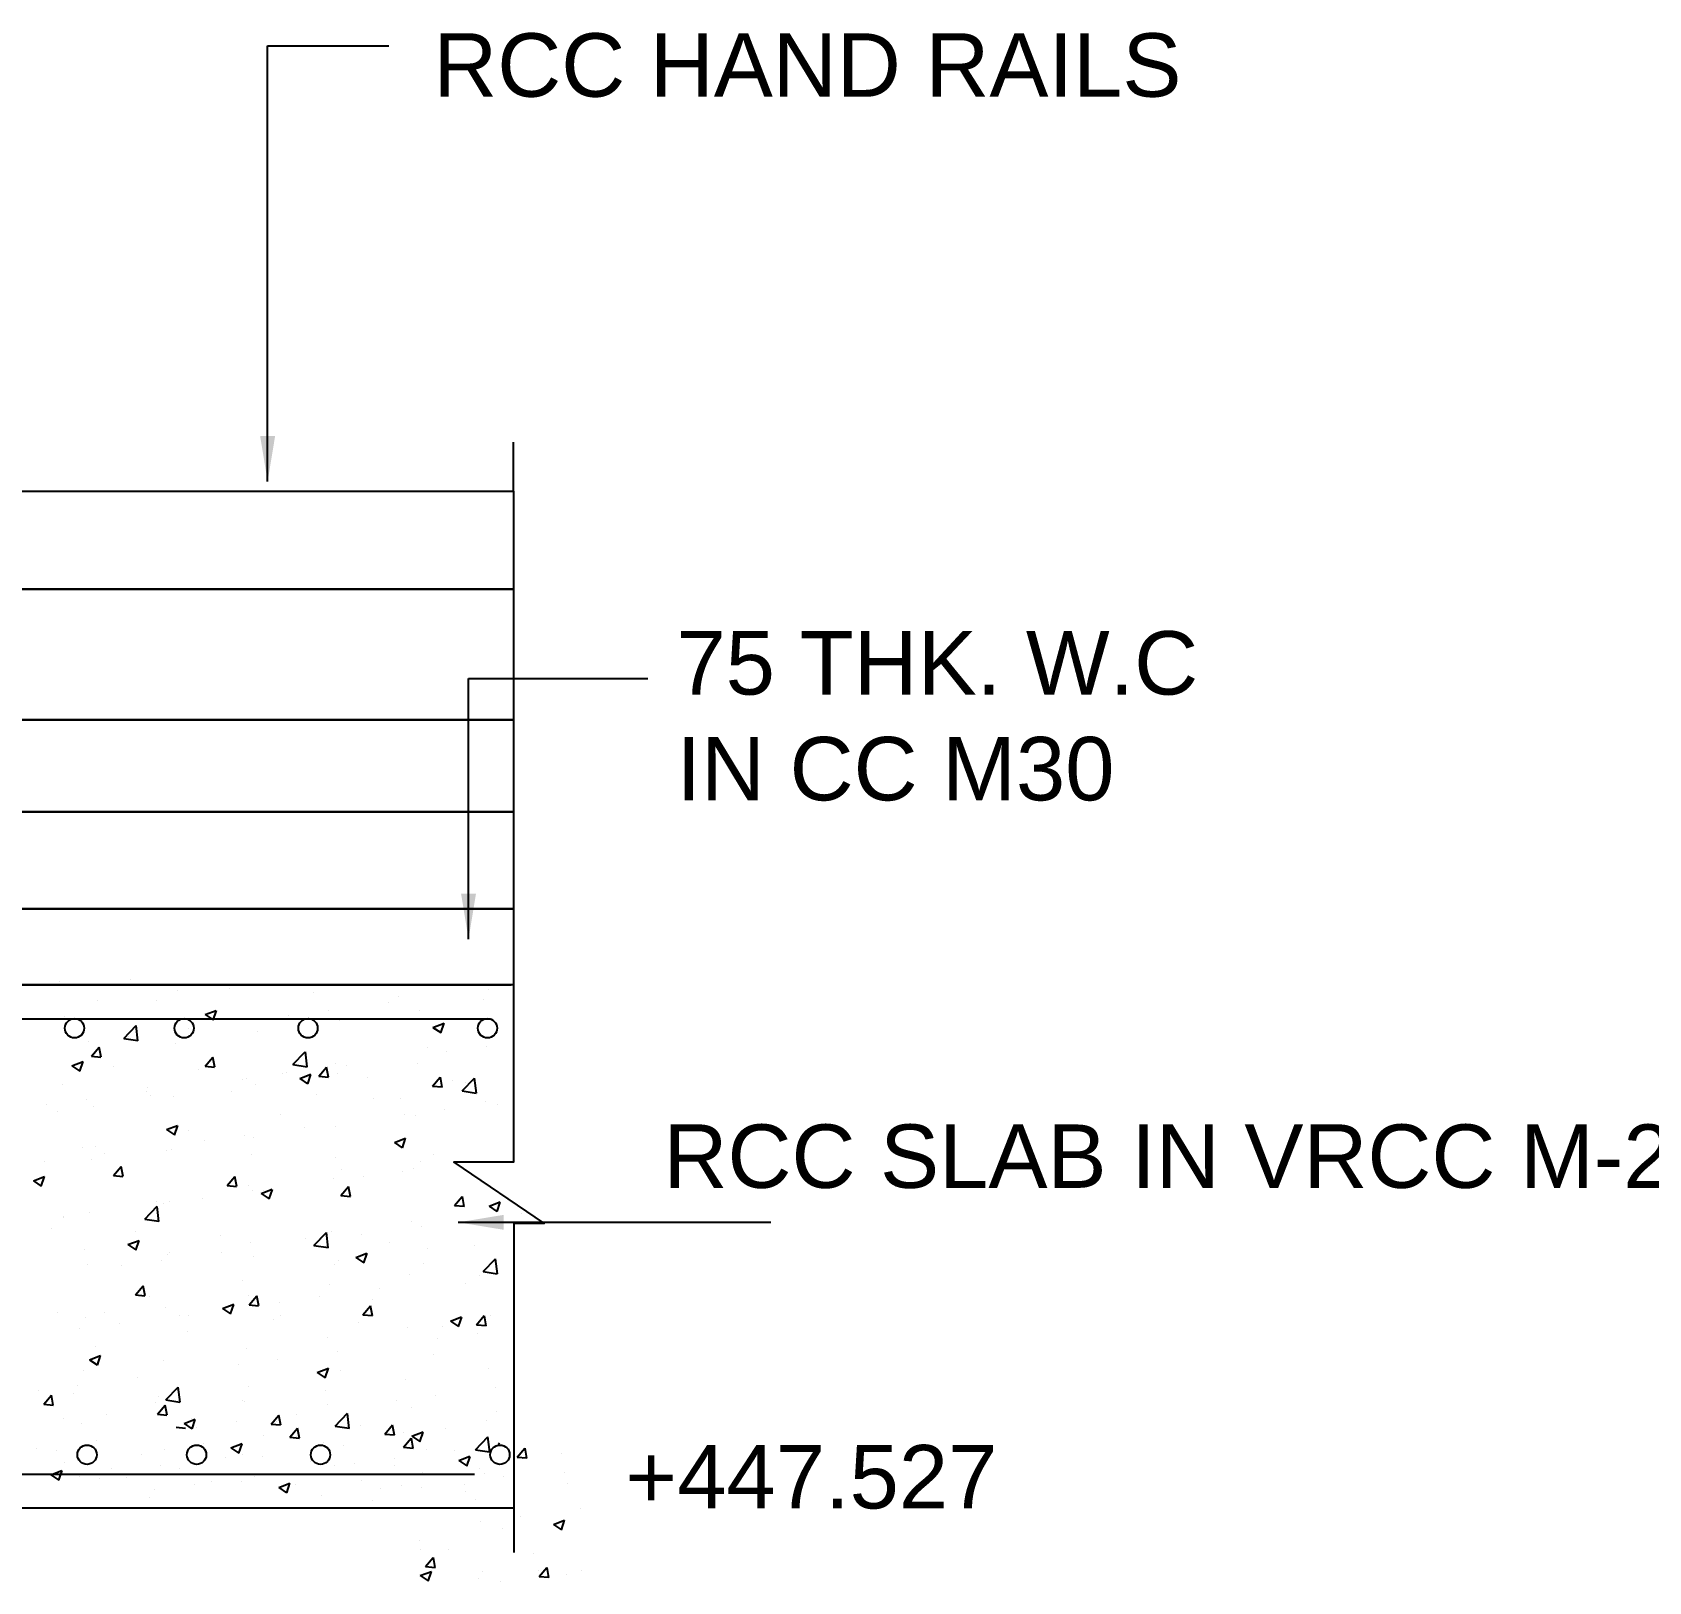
# Model space of a CAD drawing. Header units: metres. Extents: x 323 to 450, y 282 to 479.
# Drawn here: x 346.26 to 352.92, y 299.34 to 305.72 of the extents above; entities that cross this region are included whole.
import ezdxf

# ---------------------------------------------------------------- set-up
doc = ezdxf.new("R2010")
doc.units = ezdxf.units.M
doc.header["$MEASUREMENT"] = 0
for name, color, linetype in [('DIMENSION', 255, 'Continuous'), ('DRAWING', 7, 'Continuous'), ('HATCH', 7, 'Continuous'), ('TEXT', 255, 'Continuous')]:
    doc.layers.add(name, color=color, linetype=linetype)
doc.styles.get("Standard").update_dxf_attribs({"font": 'arial.ttf'})
doc.dimstyles.get("Standard").update_dxf_attribs({"dimtxt": 0.18, "dimasz": 0.1875, "dimexe": 0.18, "dimexo": 0.0625, "dimgap": 0.09, "dimtad": 0, "dimtih": 1, "dimtoh": 1, "dimdec": 4, "dimzin": 0, "dimdsep": 46, "dimtxsty": 'Standard', "dimcen": 0.09, "dimadec": 0, "dimazin": 0, "dimtfac": 1, "dimtdec": 4, "dimtofl": 0, "dimtmove": 0, "dimatfit": 3, "dimfxl": 1, "dimtolj": 1, "dimtzin": 0, "dimarcsym": 0})

msp = doc.modelspace()

# ---------------------------------------------------------------- linework, layer by layer
at = {"layer": 'DRAWING', "ltscale": 0.02}
for p, q in [((341.34036, 301.79917), (348.23063, 301.79917)), ((348.24249, 299.64389), (341.34036, 299.64389))]:
    msp.add_line(p, q, dxfattribs=at)
for points in [[(348.24113, 303.83359), (348.24113, 304.03525)], [(348.24113, 301.79917), (348.24113, 301.06918), (347.99523, 301.06918), (348.36769, 300.81747), (348.24249, 300.81747), (348.24249, 299.46184)], [(348.14646, 301.65883), (341.50046, 301.65883), (341.50046, 299.78373), (348.08061, 299.78373)]]:
    msp.add_lwpolyline(points, dxfattribs=at)
for points in [[(348.24113, 303.42939), (342.04282, 303.42939), (342.04282, 303.83359), (348.24113, 303.83359)], [(348.24113, 302.89134), (342.04282, 302.89134), (342.04282, 303.42939), (348.24113, 303.42939)], [(348.24113, 302.51249), (342.04282, 302.51249), (342.04282, 302.89134), (348.24113, 302.89134)], [(348.24113, 302.11244), (341.34086, 302.11244), (341.34086, 302.51249), (348.24113, 302.51249)], [(341.34036, 302.11244), (348.24113, 302.11244), (348.24113, 301.79917), (341.34036, 301.79917)]]:
    msp.add_lwpolyline(points, close=True, dxfattribs=at)
for centre in [(346.43183, 301.62121), (346.88357, 301.62121), (347.39395, 301.62121), (348.13346, 301.62121), (346.48337, 299.86441), (346.93512, 299.86441), (347.4455, 299.86441), (348.18501, 299.86441)]:
    msp.add_circle(centre, 0.0398, dxfattribs=at)
at = {"layer": 'HATCH', "ltscale": 0.02}
for p, q in [((346.37148, 301.8125), (346.37148, 301.8125)), ((346.66154, 301.82222), (346.66154, 301.82222)), ((346.72022, 301.79777), (346.72022, 301.79777)), ((346.85568, 301.77546), (346.85568, 301.77546)), ((347.06895, 301.78304), (347.06895, 301.78304)), ((347.1517, 301.79941), (347.1517, 301.79941)), ((347.41769, 301.7683), (347.41769, 301.7683)), ((348.13676, 301.7814), (348.13676, 301.7814)), ((346.5257, 301.73363), (346.5257, 301.73363)), ((346.77071, 301.73401), (346.77071, 301.73401)), ((347.72418, 301.72708), (347.72418, 301.72708)), ((347.76642, 301.75357), (347.76642, 301.75357)), ((348.11516, 301.73883), (348.11516, 301.73883)), ((346.38973, 301.66861), (346.38973, 301.66861)), ((346.63483, 301.57929), (346.68571, 301.63232)), ((346.69333, 301.56981), (346.68611, 301.63186)), ((346.97011, 301.67709), (347.01585, 301.69464)), ((346.97011, 301.67709), (347.0026, 301.65517)), ((347.003, 301.65468), (347.01625, 301.69416)), ((347.31322, 301.67298), (347.31322, 301.67298)), ((347.47676, 301.69451), (347.47676, 301.69451)), ((347.52246, 301.65296), (347.52246, 301.65296)), ((347.85243, 301.69478), (347.85243, 301.69478)), ((347.90895, 301.62477), (347.95469, 301.64232)), ((347.94185, 301.60236), (347.95509, 301.64184)), ((346.63483, 301.57929), (346.69293, 301.57028)), ((346.65322, 301.58609), (346.65322, 301.58609)), ((346.90064, 301.61866), (346.90064, 301.61866)), ((347.18704, 301.60696), (347.18704, 301.60696)), ((347.90895, 301.62477), (347.94145, 301.60285)), ((346.48968, 301.56456), (346.48968, 301.56456)), ((346.50167, 301.5055), (346.53317, 301.54303)), ((346.50167, 301.5055), (346.54072, 301.50209)), ((346.51776, 301.51616), (346.51776, 301.51616)), ((346.54112, 301.5016), (346.53357, 301.54255)), ((346.84773, 301.55798), (346.84773, 301.55798)), ((346.97025, 301.46451), (347.00174, 301.50204)), ((347.00969, 301.4606), (347.00214, 301.50155)), ((347.33203, 301.47116), (347.38292, 301.52419)), ((347.39054, 301.46168), (347.38332, 301.52372)), ((347.88669, 301.54041), (347.88669, 301.54041)), ((347.9649, 301.52374), (347.9649, 301.52374)), ((348.12844, 301.54527), (348.12844, 301.54527)), ((346.42121, 301.46638), (346.46695, 301.48394)), ((346.42121, 301.46638), (346.4537, 301.44446)), ((346.4541, 301.44398), (346.46735, 301.48345)), ((346.593, 301.46395), (346.593, 301.46395)), ((346.94174, 301.44921), (346.94174, 301.44921)), ((346.97025, 301.46451), (347.00929, 301.46109)), ((347.29047, 301.43448), (347.29047, 301.43448)), ((347.3049, 301.43685), (347.3049, 301.43685)), ((347.33203, 301.47116), (347.39014, 301.46215)), ((347.43882, 301.42351), (347.47031, 301.46105)), ((347.47826, 301.41961), (347.47071, 301.46056)), ((347.50571, 301.47502), (347.50571, 301.47502)), ((347.51451, 301.43549), (347.51451, 301.43549)), ((347.55232, 301.46942), (347.55232, 301.46942)), ((347.84449, 301.47731), (347.84449, 301.47731)), ((346.38201, 301.39093), (346.38201, 301.39093)), ((346.73074, 301.3762), (346.73074, 301.3762)), ((347.12473, 301.40962), (347.12473, 301.40962)), ((347.14136, 301.41532), (347.14136, 301.41532)), ((347.17909, 301.38949), (347.17909, 301.38949)), ((347.36005, 301.41406), (347.40579, 301.43162)), ((347.36005, 301.41406), (347.39255, 301.39214)), ((347.39295, 301.39166), (347.40619, 301.43113)), ((347.43882, 301.42351), (347.47786, 301.4201)), ((347.63921, 301.41974), (347.63921, 301.41974)), ((347.90739, 301.38252), (347.93888, 301.42005)), ((347.90739, 301.38252), (347.94644, 301.3791)), ((347.94683, 301.37861), (347.93928, 301.41956)), ((347.98794, 301.40501), (347.98794, 301.40501)), ((348.02924, 301.36303), (348.08012, 301.41606)), ((348.04323, 301.39697), (348.04323, 301.39697)), ((348.08774, 301.35355), (348.08053, 301.41559)), ((346.31782, 301.3069), (346.31782, 301.3069)), ((346.48136, 301.32843), (346.48136, 301.32843)), ((346.50981, 301.29869), (346.50981, 301.29869)), ((346.72878, 301.361), (346.72878, 301.361)), ((346.74374, 301.34422), (346.74374, 301.34422)), ((346.83979, 301.34051), (346.83979, 301.34051)), ((347.07948, 301.36146), (347.07948, 301.36146)), ((347.42821, 301.34673), (347.42821, 301.34673)), ((347.66224, 301.33158), (347.66224, 301.33158)), ((347.77695, 301.33199), (347.77695, 301.33199)), ((348.02924, 301.36303), (348.08734, 301.35402)), ((348.12568, 301.31726), (348.12568, 301.31726)), ((348.17585, 301.30882), (348.17585, 301.30882)), ((346.36276, 301.27883), (346.36276, 301.27883)), ((347.28126, 301.26618), (347.28126, 301.26618)), ((347.79304, 301.26608), (347.79304, 301.26608)), ((347.83654, 301.25984), (347.83654, 301.25984)), ((347.95658, 301.28761), (347.95658, 301.28761)), ((346.81115, 301.20336), (346.85689, 301.22092)), ((346.81115, 301.20336), (346.84365, 301.18144)), ((346.84405, 301.18095), (346.85729, 301.22043)), ((346.90028, 301.20078), (346.90028, 301.20078)), ((347.13304, 301.17919), (347.13304, 301.17919)), ((347.17115, 301.17202), (347.17115, 301.17202)), ((347.38046, 301.21176), (347.38046, 301.21176)), ((347.50657, 301.21802), (347.50657, 301.21802)), ((347.75, 301.15104), (347.79574, 301.1686)), ((347.78289, 301.12863), (347.79614, 301.16811)), ((346.46303, 301.13188), (346.46303, 301.13188)), ((346.51929, 301.13539), (346.51929, 301.13539)), ((346.55692, 301.10334), (346.55692, 301.10334)), ((346.81177, 301.11715), (346.81177, 301.11715)), ((346.83185, 301.12304), (346.83185, 301.12304)), ((346.9695, 301.15766), (346.9695, 301.15766)), ((347.1605, 301.10241), (347.1605, 301.10241)), ((347.75, 301.15104), (347.78249, 301.12912)), ((347.91174, 301.10296), (347.91174, 301.10296)), ((346.30951, 301.07077), (346.30951, 301.07077)), ((346.50187, 301.08122), (346.50187, 301.08122)), ((346.59232, 301.01411), (346.62381, 301.05164)), ((346.63176, 301.0102), (346.62421, 301.05115)), ((347.50924, 301.08768), (347.50924, 301.08768)), ((347.53076, 301.03756), (347.53076, 301.03756)), ((347.8286, 301.04237), (347.8286, 301.04237)), ((347.85797, 301.07294), (347.85797, 301.07294)), ((346.26225, 300.99266), (346.30799, 301.01022)), ((346.26225, 300.99266), (346.29475, 300.97074)), ((346.29515, 300.97025), (346.30839, 301.00973)), ((346.59232, 301.01411), (346.63137, 301.01069)), ((347.06089, 300.97312), (347.09238, 301.01065)), ((347.06089, 300.97312), (347.09994, 300.9697)), ((347.10034, 300.96921), (347.09278, 301.01016)), ((347.14977, 300.97217), (347.14977, 300.97217)), ((347.49862, 301.00054), (347.49862, 301.00054)), ((347.52946, 300.93212), (347.56095, 300.96965)), ((347.56891, 300.92821), (347.56135, 300.96916)), ((347.62118, 301.00842), (347.62118, 301.00842)), ((347.78472, 301.02995), (347.78472, 301.02995)), ((346.76879, 300.90677), (346.76879, 300.90677)), ((346.79765, 300.89999), (346.79765, 300.89999)), ((346.8239, 300.90557), (346.8239, 300.90557)), ((346.96119, 300.92153), (346.96119, 300.92153)), ((347.16321, 300.95455), (347.16321, 300.95455)), ((347.2011, 300.94034), (347.24684, 300.9579)), ((347.2011, 300.94034), (347.2336, 300.91842)), ((347.2086, 300.9541), (347.2086, 300.9541)), ((347.23399, 300.91793), (347.24724, 300.95741)), ((347.52946, 300.93212), (347.56851, 300.9287)), ((347.99803, 300.89113), (348.02952, 300.92866)), ((348.03748, 300.88722), (348.02992, 300.92817)), ((348.13995, 300.88802), (348.18569, 300.90558)), ((348.17284, 300.86561), (348.18609, 300.90509)), ((346.38507, 300.84568), (346.38507, 300.84568)), ((346.38781, 300.84137), (346.38781, 300.84137)), ((346.49393, 300.86374), (346.49393, 300.86374)), ((346.72144, 300.83479), (346.77232, 300.88782)), ((346.72144, 300.83479), (346.77954, 300.82578)), ((346.77994, 300.82531), (346.77272, 300.88735)), ((347.99803, 300.89113), (348.03708, 300.88771)), ((348.13995, 300.88802), (348.17244, 300.8661)), ((348.15996, 300.87387), (348.15996, 300.87387)), ((348.27286, 300.85918), (348.27286, 300.85918)), ((346.33581, 300.79806), (346.33581, 300.79806)), ((346.68455, 300.78332), (346.68455, 300.78332)), ((347.03328, 300.76859), (347.03328, 300.76859)), ((347.41865, 300.72666), (347.46953, 300.77969)), ((347.47715, 300.71718), (347.46993, 300.77922)), ((347.49068, 300.78307), (347.49068, 300.78307)), ((347.61287, 300.77229), (347.61287, 300.77229)), ((347.82066, 300.82489), (347.82066, 300.82489)), ((347.86028, 300.80486), (347.86028, 300.80486)), ((346.47356, 300.71031), (346.47356, 300.71031)), ((346.6522, 300.72963), (346.69794, 300.74719)), ((346.6522, 300.72963), (346.6847, 300.70772)), ((346.68509, 300.70723), (346.69834, 300.74671)), ((347.15526, 300.73707), (347.15526, 300.73707)), ((347.38202, 300.75385), (347.38202, 300.75385)), ((347.41865, 300.72666), (347.47675, 300.71765)), ((347.44933, 300.75075), (347.44933, 300.75075)), ((347.73075, 300.73912), (347.73075, 300.73912)), ((347.88477, 300.71317), (347.88477, 300.71317)), ((348.07949, 300.72438), (348.07949, 300.72438)), ((346.48598, 300.64627), (346.48598, 300.64627)), ((346.62579, 300.64233), (346.62579, 300.64233)), ((346.78933, 300.66386), (346.78933, 300.66386)), ((346.81596, 300.68809), (346.81596, 300.68809)), ((346.82229, 300.69557), (346.82229, 300.69557)), ((347.03675, 300.69644), (347.03675, 300.69644)), ((347.17103, 300.68084), (347.17103, 300.68084)), ((347.50378, 300.64777), (347.50378, 300.64777)), ((347.51976, 300.6661), (347.51976, 300.6661)), ((347.59105, 300.67731), (347.63679, 300.69487)), ((347.59105, 300.67731), (347.62354, 300.6554)), ((347.62394, 300.65491), (347.63719, 300.69439)), ((347.8685, 300.65137), (347.8685, 300.65137)), ((348.11585, 300.61853), (348.16673, 300.67156)), ((348.15202, 300.6564), (348.15202, 300.6564)), ((348.17435, 300.60905), (348.16714, 300.67109)), ((347.1228, 300.58238), (347.1228, 300.58238)), ((347.81271, 300.60742), (347.81271, 300.60742)), ((348.0413, 300.56973), (348.0413, 300.56973)), ((348.10101, 300.60151), (348.10101, 300.60151)), ((348.11585, 300.61853), (348.17395, 300.60952)), ((346.68296, 300.52272), (346.71445, 300.56025)), ((346.68296, 300.52272), (346.72201, 300.5193)), ((346.72241, 300.51881), (346.71485, 300.55976)), ((346.74182, 300.51698), (346.74182, 300.51698)), ((347.14732, 300.5196), (347.14732, 300.5196)), ((347.15153, 300.48172), (347.18303, 300.51926)), ((347.19098, 300.47782), (347.18342, 300.51877)), ((347.44101, 300.51462), (347.44101, 300.51462)), ((347.48274, 300.5656), (347.48274, 300.5656)), ((347.66032, 300.50434), (347.66032, 300.50434)), ((347.68843, 300.5472), (347.68843, 300.5472)), ((346.36083, 300.45158), (346.36083, 300.45158)), ((346.55458, 300.45125), (346.55458, 300.45125)), ((346.80801, 300.47062), (346.80801, 300.47062)), ((346.86489, 300.43878), (346.86489, 300.43878)), ((346.90331, 300.43652), (346.90331, 300.43652)), ((347.04215, 300.46661), (347.08789, 300.48417)), ((347.04215, 300.46661), (347.07464, 300.44469)), ((347.07504, 300.44421), (347.08829, 300.48368)), ((347.15153, 300.48172), (347.19058, 300.47831)), ((347.27747, 300.49309), (347.27747, 300.49309)), ((347.27934, 300.43894), (347.27934, 300.43894)), ((347.6201, 300.44073), (347.6516, 300.47826)), ((347.6201, 300.44073), (347.65915, 300.43731)), ((347.65955, 300.43682), (347.652, 300.47777)), ((348.08867, 300.39974), (348.12017, 300.43727)), ((348.12812, 300.39583), (348.12057, 300.43678)), ((348.14407, 300.43893), (348.14407, 300.43893)), ((346.45393, 300.38467), (346.45393, 300.38467)), ((346.47804, 300.4288), (346.47804, 300.4288)), ((346.61747, 300.4062), (346.61747, 300.4062)), ((346.89835, 300.37354), (346.89835, 300.37354)), ((347.25205, 300.42179), (347.25205, 300.42179)), ((347.60078, 300.40705), (347.60078, 300.40705)), ((347.80477, 300.38995), (347.80477, 300.38995)), ((347.94952, 300.39232), (347.94952, 300.39232)), ((347.98099, 300.41429), (348.02673, 300.43185)), ((347.98099, 300.41429), (348.01349, 300.39237)), ((348.01389, 300.39189), (348.02713, 300.43136)), ((348.08867, 300.39974), (348.12772, 300.39632)), ((346.51737, 300.30815), (346.51737, 300.30815)), ((347.13938, 300.30213), (347.13938, 300.30213)), ((347.47479, 300.34813), (347.47479, 300.34813)), ((347.92915, 300.34385), (347.92915, 300.34385)), ((348.09269, 300.36538), (348.09269, 300.36538)), ((346.49325, 300.25591), (346.53899, 300.27347)), ((346.49325, 300.25591), (346.52574, 300.23399)), ((346.52614, 300.2335), (346.53939, 300.27298)), ((346.80007, 300.25315), (346.80007, 300.25315)), ((347.10561, 300.23543), (347.10561, 300.23543)), ((347.26915, 300.25696), (347.26915, 300.25696)), ((347.51657, 300.28954), (347.51657, 300.28954)), ((347.90981, 300.27572), (347.90981, 300.27572)), ((346.47009, 300.21133), (346.47009, 300.21133)), ((346.69303, 300.18112), (346.69303, 300.18112)), ((347.43209, 300.20359), (347.47784, 300.22115)), ((347.43209, 300.20359), (347.46459, 300.18167)), ((347.46499, 300.18118), (347.47823, 300.22066)), ((347.52883, 300.21032), (347.52883, 300.21032)), ((347.79682, 300.17248), (347.79682, 300.17248)), ((348.13613, 300.22146), (348.13613, 300.22146)), ((346.28207, 300.12701), (346.28207, 300.12701)), ((346.30503, 300.07232), (346.33653, 300.10986)), ((346.34448, 300.06842), (346.33693, 300.10937)), ((346.42736, 300.11743), (346.42736, 300.11743)), ((346.44561, 300.14854), (346.44561, 300.14854)), ((346.7761, 300.1027), (346.7761, 300.1027)), ((346.80805, 300.09029), (346.85893, 300.14332)), ((346.86655, 300.08081), (346.85934, 300.14285)), ((347.14785, 300.14492), (347.14785, 300.14492)), ((347.46685, 300.13065), (347.46685, 300.13065)), ((347.92083, 300.10772), (347.92083, 300.10772)), ((348.16825, 300.1403), (348.16825, 300.1403)), ((346.30503, 300.07232), (346.34408, 300.06891)), ((346.76686, 300.07953), (346.76686, 300.07953)), ((346.7736, 300.03133), (346.8051, 300.06886)), ((346.79213, 300.03568), (346.79213, 300.03568)), ((346.81305, 300.02742), (346.8055, 300.06837)), ((346.80805, 300.09029), (346.86615, 300.08128)), ((347.12483, 300.08796), (347.12483, 300.08796)), ((347.13143, 300.08466), (347.13143, 300.08466)), ((347.47357, 300.07323), (347.47357, 300.07323)), ((347.50526, 299.98216), (347.55614, 300.03519)), ((347.56376, 299.97268), (347.55654, 300.03472)), ((347.75729, 300.08619), (347.75729, 300.08619)), ((347.8223, 300.05849), (347.8223, 300.05849)), ((348.17104, 300.04376), (348.17104, 300.04376)), ((346.38588, 300.01413), (346.38588, 300.01413)), ((346.46215, 299.99385), (346.46215, 299.99385)), ((346.5651, 300.02968), (346.5651, 300.02968)), ((346.7736, 300.03133), (346.81265, 300.02791)), ((346.85075, 299.97737), (346.8898, 299.97396)), ((346.88319, 299.99289), (346.92894, 300.01045)), ((346.88319, 299.99289), (346.91569, 299.97097)), ((346.91384, 300.01495), (346.91384, 300.01495)), ((346.91609, 299.97048), (346.92933, 300.00996)), ((346.93375, 299.97777), (346.93375, 299.97777)), ((347.09729, 299.9993), (347.09729, 299.9993)), ((347.24218, 299.99033), (347.27367, 300.02787)), ((347.24218, 299.99033), (347.28122, 299.98692)), ((347.26257, 300.00021), (347.26257, 300.00021)), ((347.28162, 299.98643), (347.27407, 300.02738)), ((347.31932, 299.93638), (347.35082, 299.97391)), ((347.34471, 300.03188), (347.34471, 300.03188)), ((347.35877, 299.93246), (347.35121, 299.97341)), ((347.50526, 299.98216), (347.56336, 299.97315)), ((347.61131, 299.98548), (347.61131, 299.98548)), ((347.71075, 299.94934), (347.74224, 299.98687)), ((347.75019, 299.94543), (347.74264, 299.98638)), ((347.96004, 299.97074), (347.96004, 299.97074)), ((348.12819, 300.00398), (348.12819, 300.00398)), ((346.52117, 299.92345), (346.52117, 299.92345)), ((346.96474, 299.90952), (346.96474, 299.90952)), ((347.07655, 299.89258), (347.12229, 299.91014)), ((347.10944, 299.87017), (347.12269, 299.90965)), ((347.21216, 299.94209), (347.21216, 299.94209)), ((347.31932, 299.93638), (347.35837, 299.93296)), ((347.34718, 299.94012), (347.34718, 299.94012)), ((347.4589, 299.91318), (347.4589, 299.91318)), ((347.54, 299.90321), (347.54, 299.90321)), ((347.71075, 299.94934), (347.74979, 299.94592)), ((347.78789, 299.89538), (347.81939, 299.93292)), ((347.78888, 299.955), (347.78888, 299.955)), ((347.82734, 299.89147), (347.81978, 299.93241)), ((347.82204, 299.94057), (347.86778, 299.95813)), ((347.82204, 299.94057), (347.85454, 299.91865)), ((347.85493, 299.91816), (347.86818, 299.95764)), ((347.86998, 299.94503), (347.86998, 299.94503)), ((348.08402, 299.88492), (348.13491, 299.93795)), ((348.14252, 299.87543), (348.13531, 299.93748)), ((348.17932, 299.90834), (348.18351, 299.91334)), ((348.17932, 299.90834), (348.18351, 299.90798)), ((346.27376, 299.89088), (346.27376, 299.89088)), ((346.35745, 299.88047), (346.35745, 299.88047)), ((346.38862, 299.83367), (346.38862, 299.83367)), ((346.70618, 299.86574), (346.70618, 299.86574)), ((346.8012, 299.88799), (346.8012, 299.88799)), ((346.9662, 299.87472), (346.9662, 299.87472)), ((347.05492, 299.851), (347.05492, 299.851)), ((347.07655, 299.89258), (347.10905, 299.87067)), ((347.12349, 299.86718), (347.12349, 299.86718)), ((347.20459, 299.85721), (347.20459, 299.85721)), ((347.40365, 299.83627), (347.40365, 299.83627)), ((347.74897, 299.85006), (347.74897, 299.85006)), ((347.78789, 299.89538), (347.82694, 299.89197)), ((347.88284, 299.88593), (347.88284, 299.88593)), ((347.99639, 299.88264), (347.99639, 299.88264)), ((348.0154, 299.84027), (348.06114, 299.85782)), ((348.0154, 299.84027), (348.04789, 299.81835)), ((348.04829, 299.81785), (348.06154, 299.85733)), ((348.08402, 299.88492), (348.14212, 299.87591)), ((348.25646, 299.85439), (348.28796, 299.89192)), ((348.25646, 299.85439), (348.29551, 299.85097)), ((348.27641, 299.84717), (348.27641, 299.84717)), ((348.29591, 299.85047), (348.28836, 299.89142)), ((348.43996, 299.8687), (348.43996, 299.8687)), ((346.29739, 299.78536), (346.29739, 299.78536)), ((346.33429, 299.78218), (346.38004, 299.79974)), ((346.33429, 299.78218), (346.36679, 299.76027)), ((346.36719, 299.75978), (346.38043, 299.79926)), ((346.45421, 299.77638), (346.45421, 299.77638)), ((346.58521, 299.80933), (346.58521, 299.80933)), ((346.64613, 299.77063), (346.64613, 299.77063)), ((346.78418, 299.8182), (346.78418, 299.8182)), ((346.86528, 299.80823), (346.86528, 299.80823)), ((347.17285, 299.77421), (347.17285, 299.77421)), ((347.50186, 299.82053), (347.50186, 299.82053)), ((347.58543, 299.82853), (347.58543, 299.82853)), ((347.75239, 299.82153), (347.75239, 299.82153)), ((347.86384, 299.79285), (347.86384, 299.79285)), ((348.10112, 299.8068), (348.10112, 299.8068)), ((348.12024, 299.78651), (348.12024, 299.78651)), ((348.20134, 299.77654), (348.20134, 299.77654)), ((348.44986, 299.79207), (348.44986, 299.79207)), ((346.53531, 299.76641), (346.53531, 299.76641)), ((346.76189, 299.72011), (346.76189, 299.72011)), ((346.92544, 299.74164), (346.92544, 299.74164)), ((346.99486, 299.7559), (346.99486, 299.7559)), ((347.12087, 299.75514), (347.12087, 299.75514)), ((347.27314, 299.72986), (347.31888, 299.74742)), ((347.27314, 299.72986), (347.30564, 299.70795)), ((347.30604, 299.70746), (347.31928, 299.74694)), ((347.3436, 299.74116), (347.3436, 299.74116)), ((347.61642, 299.76028), (347.61642, 299.76028)), ((347.69233, 299.72643), (347.69233, 299.72643)), ((347.78094, 299.73753), (347.78094, 299.73753)), ((347.86204, 299.72756), (347.86204, 299.72756)), ((348.03938, 299.74249), (348.03938, 299.74249)), ((348.04107, 299.71169), (348.04107, 299.71169)), ((348.46316, 299.74652), (348.46316, 299.74652)), ((346.73989, 299.68974), (346.73989, 299.68974)), ((347.45096, 299.69571), (347.45096, 299.69571)), ((347.65839, 299.67709), (347.65839, 299.67709)), ((348.08218, 299.68113), (348.08218, 299.68113)), ((348.51552, 299.64361), (348.51552, 299.64361)), ((348.10456, 299.58951), (348.10456, 299.58951)), ((348.2681, 299.61104), (348.2681, 299.61104)), ((348.40534, 299.57724), (348.45109, 299.5948)), ((348.40534, 299.57724), (348.43784, 299.55532)), ((348.43824, 299.55483), (348.45148, 299.5943)), ((347.85409, 299.51008), (347.85409, 299.51008)), ((348.1934, 299.55906), (348.1934, 299.55906)), ((348.23871, 299.53769), (348.23871, 299.53769)), ((347.85773, 299.47229), (347.85773, 299.47229)), ((347.87854, 299.40399), (347.91003, 299.44152)), ((347.91798, 299.40007), (347.91043, 299.44102)), ((347.97391, 299.47298), (347.97391, 299.47298)), ((348.32264, 299.45824), (348.32264, 299.45824)), ((347.85644, 299.36654), (347.90219, 299.3841)), ((347.87854, 299.40399), (347.91758, 299.40058)), ((347.88934, 299.34412), (347.90258, 299.3836)), ((348.11165, 299.38523), (348.11165, 299.38523)), ((348.34366, 299.38595), (348.34366, 299.38595)), ((348.34711, 299.363), (348.3786, 299.40053)), ((348.38655, 299.35908), (348.379, 299.40003)), ((348.46039, 299.37049), (348.46039, 299.37049)), ((348.52087, 299.38759), (348.52087, 299.38759)), ((347.85644, 299.36654), (347.88894, 299.34462)), ((348.09624, 299.35338), (348.09624, 299.35338)), ((348.18545, 299.34159), (348.18545, 299.34159)), ((348.34711, 299.363), (348.38615, 299.35958))]:
    msp.add_line(p, q, dxfattribs=at)

# ---------------------------------------------------------------- texts
at = {"layer": 'TEXT', "attachment_point": 1}
for s, insert, char_height, width in [('RCC HAND RAILS  ', (347.91012, 305.71913), 0.2613116, 4.6765438), ('75 THK. W.C IN CC M30', (348.91194, 303.25657), 0.2613116, 2.5142875), ('RCC SLAB IN VRCC M-20', (348.85886, 301.22488), 0.2613116, 5.9897336), ('+447.527', (348.70195, 299.90437), 0.261312, 1.5207517)]:
    msp.add_mtext(s, dxfattribs=dict(at, insert=insert, char_height=char_height, width=width))

# ---------------------------------------------------------------- leaders
at = {"layer": 'DIMENSION', "ltscale": 0.02}
for points in [[(347.2276, 303.87266), (347.2276, 305.66707), (347.72747, 305.66707)], [(348.05537, 301.98839), (348.05537, 303.06202), (348.79486, 303.06202)], [(348.01332, 300.82162), (349.30075, 300.82162)]]:
    msp.add_leader(points, dimstyle='Standard', override={"dimgap": 0.09, "dimtad": 0}, dxfattribs=at)

doc.saveas('drawing.dxf')
